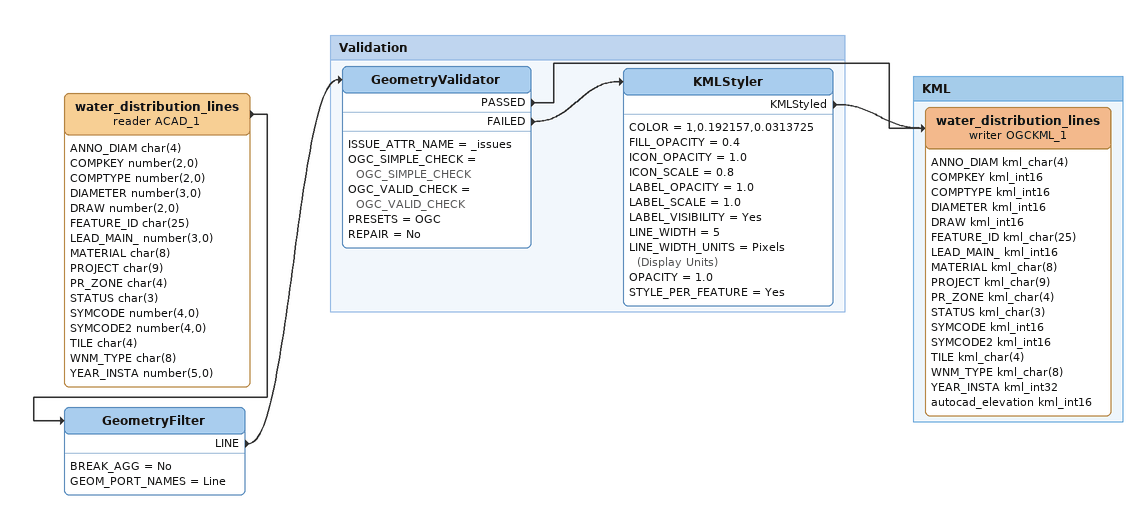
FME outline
water_distribution_lines (reader ACAD_1)
    attributes: ANNO_DIAM char(4), COMPKEY number(2,0), COMPTYPE number(2,0), DIAMETER number(3,0), DRAW number(2,0), FEATURE_ID char(25), LEAD_MAIN_ number(3,0), MATERIAL char(8), PROJECT char(9), PR_ZONE char(4), STATUS char(3), SYMCODE number(4,0), SYMCODE2 number(4,0), TILE char(4), WNM_TYPE char(8), YEAR_INSTA number(5,0)
    -> GeometryFilter
GeometryFilter
    BREAK_AGG = No
    GEOM_PORT_NAMES = Line
    LINE -> GeometryValidator

Bookmark: Validation
GeometryValidator
    ISSUE_ATTR_NAME = _issues
    OGC_SIMPLE_CHECK = OGC_SIMPLE_CHECK
    OGC_VALID_CHECK = OGC_VALID_CHECK
    PRESETS = OGC
    REPAIR = No
    PASSED -> water_distribution_lines (writer OGCKML_1)
    FAILED -> KMLStyler
KMLStyler
    COLOR = 1,0.192157,0.0313725
    FILL_OPACITY = 0.4
    ICON_OPACITY = 1.0
    ICON_SCALE = 0.8
    LABEL_OPACITY = 1.0
    LABEL_SCALE = 1.0
    LABEL_VISIBILITY = Yes
    LINE_WIDTH = 5
    LINE_WIDTH_UNITS = Pixels (Display Units)
    OPACITY = 1.0
    STYLE_PER_FEATURE = Yes
    KMLStyled -> water_distribution_lines (writer OGCKML_1)

Bookmark: KML
water_distribution_lines (writer OGCKML_1)
    attributes: ANNO_DIAM kml_char(4), COMPKEY kml_int16, COMPTYPE kml_int16, DIAMETER kml_int16, DRAW kml_int16, FEATURE_ID kml_char(25), LEAD_MAIN_ kml_int16, MATERIAL kml_char(8), PROJECT kml_char(9), PR_ZONE kml_char(4), STATUS kml_char(3), SYMCODE kml_int16, SYMCODE2 kml_int16, TILE kml_char(4), WNM_TYPE kml_char(8), YEAR_INSTA kml_int32, autocad_elevation kml_int16
